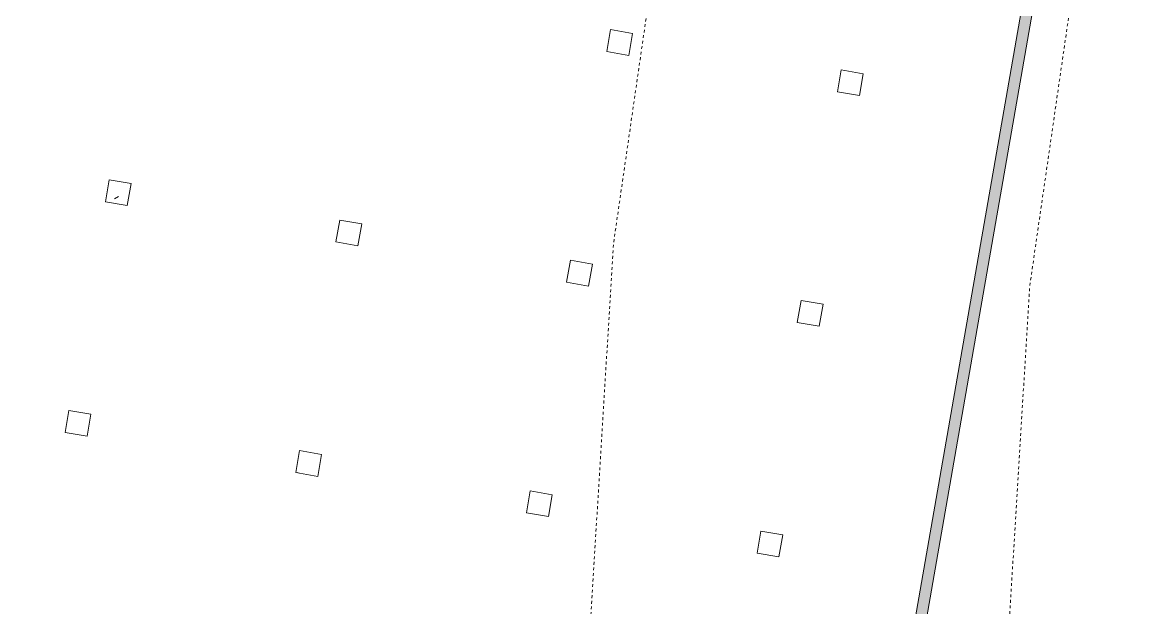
# Model space of a CAD drawing. Extents: x 274235 to 276654, y 142848 to 144425.
# Drawn here: x 275943.09 to 275983.32, y 143113.07 to 143134.07 of the extents above; entities that cross this region are included whole.
import ezdxf

# ---------------------------------------------------------------- set-up
doc = ezdxf.new("R2010")
doc.units = 0
doc.header["$LTSCALE"] = 1.5
doc.linetypes.add('IMPORT-SITE-SETBACK$0$_ACM-G-DASHED _2_', pattern=[19.049999999999997, 12.7, -6.35])
doc.linetypes.add('IMPORT-SITE-SETBACK$0$_ACM-G-DIVIDE _2_', pattern=[31.75, 12.7, -6.35, 0, -6.35, 0, -6.35])
doc.layers.get('0').update_dxf_attribs({"linetype": 'CONTINUOUS', "lineweight": 0})
for name, color, linetype, lineweight in [('_ACM-A-DETL', 7, 'CONTINUOUS', 5), ('_ACM-A-WALL-FULL', 6, 'CONTINUOUS', 13), ('_ACM-A-WALL-PATT', 8, 'CONTINUOUS', 9), ('_ACM-S-STRU-CLOS', 5, 'CONTINUOUS', 5), ('SITE for basement_dwg', 8, 'CONTINUOUS', 5), ('SITE-SETBACK$0$_ACM-A-SITE-SETB-GREN', 7, 'IMPORT-SITE-SETBACK$0$_ACM-G-DIVIDE _2_', 18), ('SITE-SETBACK$0$_ACM-A-SITE-SETB-HIRS', 7, 'IMPORT-SITE-SETBACK$0$_ACM-G-DASHED _2_', 18)]:
    doc.layers.add(name, color=color, linetype=linetype, lineweight=lineweight)

# ---------------------------------------------------------------- blocks, each defined once
blk = doc.blocks.new('SITE for basement_dwg-3947335-B1_Working')
at = {"layer": 'SITE-SETBACK$0$_ACM-A-SITE-SETB-GREN', "flags": 128}
blk.add_lwpolyline([(97632.13697501703, 123287.7946233058), (98317.05497741779, 99747.91857528756), (104047.3671112068, 48720.05524063174), (105297.7440502448, 42929.93852633738)], dxfattribs=at)
at = {"layer": 'SITE-SETBACK$0$_ACM-A-SITE-SETB-HIRS', "flags": 128}
blk.add_lwpolyline([(-37023.91463470459, 263715.2671470642), (-36076.2802734375, 263611.0981197357), (-34553.99073028564, 263447.1474342346), (-33351.62023162842, 263319.6644172668), (-32150.31279754639, 263193.641166687), (-30948.67977142334, 263069.0291366577), (-29746.87445831299, 262945.869134903), (-28544.99013519287, 262824.1465511322), (-27343.1371383667, 262703.8973770142), (-26141.04044342041, 262584.9704475403), (-24938.88684844971, 262467.5799980164), (-23736.84187316895, 262351.5466938019), (-22534.47220611572, 262236.9253463745), (-21331.92609405518, 262123.7576560974), (-20129.56125640869, 262012.0497264862), (-18926.90003967285, 261901.661518097), (-17724.18542480469, 261792.8088874817), (-16521.37371063232, 261685.2938346863), (-15318.5064163208, 261579.3157730103), (-14115.69624328613, 261474.6874732971), (-12912.56165313721, 261371.4994449616), (-11709.5072479248, 261269.7372150421), (-10506.32364654541, 261169.4064044952), (-9303.263496398926, 261070.5292758942), (-8099.917686462403, 260972.9739532471), (-6896.307411193848, 260876.9381523132), (-5693.074333190918, 260782.3751277924), (-4489.850204467773, 260689.1338710785), (-3286.051795959473, 260597.2907352448), (-2082.344261169434, 260507.0187530518), (-878.9424438476562, 260418.0905838013), (324.7344436645508, 260330.561548233), (1528.783073425293, 260244.4705753326), (2732.499961853027, 260159.9206695557), (3936.099555969238, 260076.7009105683), (5140.072441101074, 259994.9189758301), (6343.929702758789, 259914.5645561218), (7547.812347412109, 259835.6280860901), (8751.610038757324, 259758.1387176514), (9955.658218383789, 259681.976978302), (11159.81791687012, 259607.3249492645), (12363.84727478027, 259534.1010398865), (13568.00633239746, 259462.3332386017), (14771.99244689941, 259391.9724235535), (15975.89596557617, 259323.057559967), (17179.99914550781, 259255.4532489777), (18384.36367034912, 259189.3737335205), (19588.45397949219, 259124.7284469605), (20792.56547546387, 259061.5017871857), (21996.54785919189, 258999.7224216461), (23200.68531036377, 258939.2565975189), (24404.98098754883, 258880.301027298), (25609.05311584473, 258822.7757339478), (26813.1452255249, 258766.6694774628), (28017.10730743408, 258712.0097885132), (29221.22257995605, 258658.6641368866), (30425.45924377441, 258606.8316841125), (31629.41413879395, 258556.4110527039), (32833.52474212646, 258507.4243202209), (34037.62563323975, 258459.8773460388), (35241.56587982178, 258413.7369327545), (36445.52191162109, 258369.0157032013), (37649.41534423828, 258325.7172660828), (38853.2244644165, 258283.8218154908), (40057.15087127686, 258243.3623161316), (41261.21640777588, 258204.3183364868), (42464.99897766114, 258166.8023452759), (43668.46801757812, 258130.598154068), (44872.15911102295, 258095.8073310852), (46076.03266143799, 258062.4321079254), (47279.62032318115, 258030.5837440491), (48483.13988494873, 258000.03956604), (49686.71768188477, 257971.0320262909), (50890.11476135254, 257943.3317146301), (52093.61630249023, 257917.13007164), (53296.72340393066, 257892.357542038), (54499.98604583741, 257868.9032516479), (55703.31665039062, 257846.9492149353), (56906.45600891113, 257826.4191932678), (58109.5329284668, 257807.3104171753), (59312.45415496826, 257789.607427597), (60515.28792572021, 257773.3088264465), (61718.098487854, 257758.4313926697), (62920.78508758545, 257744.958732605), (64123.44725799561, 257732.9071502686), (65325.98622131348, 257722.2600498199), (66528.67359924316, 257713.0328807831), (67730.95294189453, 257705.2948760986), (68933.32325744629, 257698.8950901031), (70135.42247772217, 257693.9833488465), (71337.5467376709, 257690.3932800293), (72539.7041091919, 257688.3070640564), (73738.61312866211, 257687.6279029846), (108727.9793167114, 257687.5601863861), (113292.6511154175, 100804.8266448975), (118869.1871032715, 51146.32468414307), (124297.3438873291, 26010.17545318604), (123861.1133728027, 26087.57217979431), (121197.571144104, 26537.27719116211), (118534.6597595215, 26965.39988327027), (115855.0497360229, 27370.20469093323), (113184.5215988159, 27752.14426231384), (110514.316734314, 28114.45109939575), (107834.1273574829, 28453.53695106507), (105150.84765625, 28769.511926651), (102476.6257858276, 29063.81293487549), (101419.2901229858, 29173.42283439636), (99332.89804077148, 29379.87087631226), (97249.84644317627, 29572.20871734619), (95386.10823059082, 29736.38119888306), (93328.860206604, 29905.79872703552), (91274.35263824463, 30066.1207447052), (89285.54340362549, 30210.98469924927), (87281.28356933594, 30350.35164070129), (85266.40961456299, 30483.23390769958), (82981.26858520508, 30624.9891204834), (52801.59803771973, 29105.12251663208), (-37024.56411743164, 33301.88865852356)], dxfattribs=at)
blk = doc.blocks.new('M_Concrete-Rectangular-Column - 800 x 800mm-V812-B1_Working')
at = {"layer": '_ACM-S-STRU-CLOS'}
h = blk.add_hatch(dxfattribs=at)
h.set_pattern_fill('FP_512', color=256, style=0, pattern_type=2)
h.set_pattern_definition([(49.99999999999999, (-697804.125, -671604.566), (3643.681986006824, -318.7812880006761), [381, -4191]), (355, (-697804.125, -671604.566), (-704.8562580461121, 3821.135846227694), [304.8, -3352.8]), (100.451, (-697500.484, -671631.1309999999), (2938.852362929117, 3502.332152374178), [323.8, -3561.801]), (46.184, (-697804.125, -670588.566), (5421.581919880712, -840.8554984886337), [571.5, -6286.5]), (96.636, (-697352.3259999999, -670658.636), (4748.051319755933, 4948.551449789822), [485.7, -5342.701999999999]), (351.184, (-697804.125, -670588.566), (4748.100788072627, 4948.506072045693), [457.2, -5029.2]), (21, (-697296.125, -670842.566), (3032.287836333134, -2045.304476687058), [381, -4191]), (326, (-697296.125, -670842.566), (1236.042244531653, 3683.761809559103), [304.8, -3352.8]), (71.45100000000001, (-697043.434, -671013.0079999999), (4268.342513760047, 1638.424823382678), [323.8, -3561.801]), (37.50000000000001, (-697804.125, -671604.566), (61.77206501183639, 1691.100777463062), [167.64, -3144.52, 167.64, -6601.46]), (37.50000000000001, (-697804.125, -671604.566), (61.77206501183639, 1691.100777463062), [-3479.8, -3235.96, 167.64, -3197.86]), (7.499999999999999, (-697804.125, -671604.566), (1336.393250206115, 2003.61149636239), [167.64, -1772.92, 167.64, -4351.02]), (7.499999999999999, (-697804.125, -671604.566), (1336.393250206115, 2003.61149636239), [-2108.2, -3068.32, 167.64, -1115.06]), (327.5, (-698936.965, -671604.566), (2711.817807077548, -114.578640950727), [167.64, -1102.36, -9220.2]), (327.5, (-698936.965, -671604.566), (2711.817807077548, -114.578640950727), [-1270, 167.64, -3794.76, -5257.8]), (327.5, (-698936.965, -671604.566), (2711.817807077548, -114.578640950727), [-5232.4, 167.64, -5090.16]), (317.5, (-699444.965, -671604.566), (2962.585592803855, 508.5334453662156), [167.64, -1483.36, 167.64, -6197.6]), (317.5, (-699444.965, -671604.566), (2962.585592803855, 508.5334453662156), [-1818.64, -2463.8, 167.64, -3566.16])])
h.paths.add_polyline_path([(400.0000000007407, -399.9999999992507), (400.0000000007061, 400.0000000007407), (-399.9999999992853, 400.0000000007407), (-399.9999999992507, -399.9999999992507)])
at = {"layer": '_ACM-A-DETL', "color": 250}
for p, q in [((400.0000000000002, 400.0000000000002), (-399.9999999999999, 400.0000000000002)), ((-399.9999999999999, 400.0000000000002), (-399.9999999999999, -399.9999999999999)), ((400.0000000000002, -399.9999999999999), (400.0000000000002, 400.0000000000002)), ((-399.9999999999999, -399.9999999999999), (400.0000000000002, -399.9999999999999))]:
    blk.add_line(p, q, dxfattribs=at)
blk = doc.blocks.new('M_Concrete-Rectangular-Column - 800 x 800mm-V813-B1_Working')
at = {"layer": '_ACM-A-DETL', "color": 250}
for p, q in [((400.0000000000002, 400.0000000000002), (-399.9999999999999, 400.0000000000002)), ((-399.9999999999999, 400.0000000000002), (-399.9999999999999, -399.9999999999999)), ((400.0000000000002, -399.9999999999999), (400.0000000000002, 400.0000000000002)), ((-399.9999999999999, -399.9999999999999), (400.0000000000002, -399.9999999999999))]:
    blk.add_line(p, q, dxfattribs=at)
blk = doc.blocks.new('M_Concrete-Rectangular-Column - 800 x 800mm-V822-B1_Working')
at = {"layer": '_ACM-S-STRU-CLOS'}
h = blk.add_hatch(dxfattribs=at)
h.set_pattern_fill('FP_518', color=256, style=0, pattern_type=2)
h.set_pattern_definition([(49.99999999999999, (-706204.1240000001, -671604.566), (3643.681986006824, -318.7812880006761), [381, -4191]), (355, (-706204.1240000001, -671604.566), (-704.8562580461121, 3821.135846227694), [304.8, -3352.8]), (100.451, (-705900.484, -671631.1309999999), (2938.852362929117, 3502.332152374178), [323.8, -3561.801]), (46.184, (-706204.1240000001, -670588.566), (5421.581919880712, -840.8554984886337), [571.5, -6286.5]), (96.636, (-705752.3259999999, -670658.636), (4748.051319755933, 4948.551449789822), [485.7, -5342.701999999999]), (351.184, (-706204.1240000001, -670588.566), (4748.100788072627, 4948.506072045693), [457.2, -5029.2]), (21, (-705696.1240000001, -670842.566), (3032.287836333134, -2045.304476687058), [381, -4191]), (326, (-705696.1240000001, -670842.566), (1236.042244531653, 3683.761809559103), [304.8, -3352.8]), (71.45100000000001, (-705443.434, -671013.0079999999), (4268.342513760047, 1638.424823382678), [323.8, -3561.801]), (37.50000000000001, (-706204.1240000001, -671604.566), (61.77206501183639, 1691.100777463062), [167.64, -3144.52, 167.64, -6601.46]), (37.50000000000001, (-706204.1240000001, -671604.566), (61.77206501183639, 1691.100777463062), [-3479.8, -3235.96, 167.64, -3197.86]), (7.499999999999999, (-706204.1240000001, -671604.566), (1336.393250206115, 2003.61149636239), [167.64, -1772.92, 167.64, -4351.02]), (7.499999999999999, (-706204.1240000001, -671604.566), (1336.393250206115, 2003.61149636239), [-2108.2, -3068.32, 167.64, -1115.06]), (327.5, (-707336.964, -671604.566), (2711.817807077548, -114.578640950727), [167.64, -1102.36, -9220.2]), (327.5, (-707336.964, -671604.566), (2711.817807077548, -114.578640950727), [-1270, 167.64, -3794.76, -5257.8]), (327.5, (-707336.964, -671604.566), (2711.817807077548, -114.578640950727), [-5232.4, 167.64, -5090.16]), (317.5, (-707844.964, -671604.566), (2962.585592803855, 508.5334453662156), [167.64, -1483.36, 167.64, -6197.6]), (317.5, (-707844.964, -671604.566), (2962.585592803855, 508.5334453662156), [-1818.64, -2463.8, 167.64, -3566.16])])
h.paths.add_polyline_path([(400.0000000007061, -399.9999999993547), (400.0000000006714, 400.0000000006368), (-399.9999999993547, 400.0000000006368), (-399.99999999932, -399.9999999993547)])
at = {"layer": '_ACM-A-DETL', "color": 250}
for p, q in [((400.0000000000002, 400.0000000000002), (-399.9999999999999, 400.0000000000002)), ((-399.9999999999999, 400.0000000000002), (-399.9999999999999, -399.9999999999999)), ((400.0000000000002, -399.9999999999999), (400.0000000000002, 400.0000000000002)), ((-399.9999999999999, -399.9999999999999), (400.0000000000002, -399.9999999999999))]:
    blk.add_line(p, q, dxfattribs=at)
blk = doc.blocks.new('M_Concrete-Rectangular-Column - 800 x 800mm-V823-B1_Working')
at = {"layer": '_ACM-S-STRU-CLOS'}
h = blk.add_hatch(dxfattribs=at)
h.set_pattern_fill('FP_519', color=256, style=0, pattern_type=2)
h.set_pattern_definition([(49.99999999999999, (-706204.1240000001, -663204.566), (3643.681986006824, -318.7812880006761), [381, -4191]), (355, (-706204.1240000001, -663204.566), (-704.8562580461121, 3821.135846227694), [304.8, -3352.8]), (100.451, (-705900.484, -663231.131), (2938.852362929117, 3502.332152374178), [323.8, -3561.801]), (46.184, (-706204.1240000001, -662188.566), (5421.581919880712, -840.8554984886337), [571.5, -6286.5]), (96.636, (-705752.3259999999, -662258.636), (4748.051319755933, 4948.551449789822), [485.7, -5342.701999999999]), (351.184, (-706204.1240000001, -662188.566), (4748.100788072627, 4948.506072045693), [457.2, -5029.2]), (21, (-705696.1240000001, -662442.566), (3032.287836333134, -2045.304476687058), [381, -4191]), (326, (-705696.1240000001, -662442.566), (1236.042244531653, 3683.761809559103), [304.8, -3352.8]), (71.45100000000001, (-705443.434, -662613.0079999999), (4268.342513760047, 1638.424823382678), [323.8, -3561.801]), (37.50000000000001, (-706204.1240000001, -663204.566), (61.77206501183639, 1691.100777463062), [167.64, -3144.52, 167.64, -6601.46]), (37.50000000000001, (-706204.1240000001, -663204.566), (61.77206501183639, 1691.100777463062), [-3479.8, -3235.96, 167.64, -3197.86]), (7.499999999999999, (-706204.1240000001, -663204.566), (1336.393250206115, 2003.61149636239), [167.64, -1772.92, 167.64, -4351.02]), (7.499999999999999, (-706204.1240000001, -663204.566), (1336.393250206115, 2003.61149636239), [-2108.2, -3068.32, 167.64, -1115.06]), (327.5, (-707336.964, -663204.566), (2711.817807077548, -114.578640950727), [167.64, -1102.36, -9220.2]), (327.5, (-707336.964, -663204.566), (2711.817807077548, -114.578640950727), [-1270, 167.64, -3794.76, -5257.8]), (327.5, (-707336.964, -663204.566), (2711.817807077548, -114.578640950727), [-5232.4, 167.64, -5090.16]), (317.5, (-707844.964, -663204.566), (2962.585592803855, 508.5334453662156), [167.64, -1483.36, 167.64, -6197.6]), (317.5, (-707844.964, -663204.566), (2962.585592803855, 508.5334453662156), [-1818.64, -2463.8, 167.64, -3566.16])])
h.paths.add_polyline_path([(400.0000000007061, -399.99999999932), (400.0000000007061, 400.0000000006714), (-399.99999999932, 400.0000000006714), (-399.99999999932, -399.99999999932)])
at = {"layer": '_ACM-A-DETL', "color": 250}
for p, q in [((400.0000000000002, 400.0000000000002), (-399.9999999999999, 400.0000000000002)), ((-399.9999999999999, 400.0000000000002), (-399.9999999999999, -399.9999999999999)), ((400.0000000000002, -399.9999999999999), (400.0000000000002, 400.0000000000002)), ((-399.9999999999999, -399.9999999999999), (400.0000000000002, -399.9999999999999))]:
    blk.add_line(p, q, dxfattribs=at)
blk = doc.blocks.new('M_Concrete-Rectangular-Column - 800 x 800mm-V831-B1_Working')
at = {"layer": '_ACM-S-STRU-CLOS'}
h = blk.add_hatch(dxfattribs=at)
h.set_pattern_fill('FP_525', color=256, style=0, pattern_type=2)
h.set_pattern_definition([(49.99999999999999, (-714604.1240000001, -680004.566), (3643.681986006824, -318.7812880006761), [381, -4191]), (355, (-714604.1240000001, -680004.566), (-704.8562580461121, 3821.135846227694), [304.8, -3352.8]), (100.451, (-714300.484, -680031.1309999999), (2938.852362929117, 3502.332152374178), [323.8, -3561.801]), (46.184, (-714604.1240000001, -678988.566), (5421.581919880712, -840.8554984886337), [571.5, -6286.5]), (96.636, (-714152.3259999999, -679058.6359999999), (4748.051319755933, 4948.551449789822), [485.7, -5342.701999999999]), (351.184, (-714604.1240000001, -678988.566), (4748.100788072627, 4948.506072045693), [457.2, -5029.2]), (21, (-714096.1240000001, -679242.566), (3032.287836333134, -2045.304476687058), [381, -4191]), (326, (-714096.1240000001, -679242.566), (1236.042244531653, 3683.761809559103), [304.8, -3352.8]), (71.45100000000001, (-713843.434, -679413.0079999999), (4268.342513760047, 1638.424823382678), [323.8, -3561.801]), (37.50000000000001, (-714604.1240000001, -680004.566), (61.77206501183639, 1691.100777463062), [167.64, -3144.52, 167.64, -6601.46]), (37.50000000000001, (-714604.1240000001, -680004.566), (61.77206501183639, 1691.100777463062), [-3479.8, -3235.96, 167.64, -3197.86]), (7.499999999999999, (-714604.1240000001, -680004.566), (1336.393250206115, 2003.61149636239), [167.64, -1772.92, 167.64, -4351.02]), (7.499999999999999, (-714604.1240000001, -680004.566), (1336.393250206115, 2003.61149636239), [-2108.2, -3068.32, 167.64, -1115.06]), (327.5, (-715736.964, -680004.566), (2711.817807077548, -114.578640950727), [167.64, -1102.36, -9220.2]), (327.5, (-715736.964, -680004.566), (2711.817807077548, -114.578640950727), [-1270, 167.64, -3794.76, -5257.8]), (327.5, (-715736.964, -680004.566), (2711.817807077548, -114.578640950727), [-5232.4, 167.64, -5090.16]), (317.5, (-716244.964, -680004.566), (2962.585592803855, 508.5334453662156), [167.64, -1483.36, 167.64, -6197.6]), (317.5, (-716244.964, -680004.566), (2962.585592803855, 508.5334453662156), [-1818.64, -2463.8, 167.64, -3566.16])])
h.paths.add_polyline_path([(400.0000000007753, -399.99999999932), (400.0000000007753, 400.0000000006714), (-399.999999999216, 400.0000000006368), (-399.999999999216, -399.9999999993547)])
at = {"layer": '_ACM-A-DETL', "color": 250}
for p, q in [((400.0000000000002, 400.0000000000002), (-399.9999999999999, 400.0000000000002)), ((-399.9999999999999, 400.0000000000002), (-399.9999999999999, -399.9999999999999)), ((400.0000000000002, -399.9999999999999), (400.0000000000002, 400.0000000000002)), ((-399.9999999999999, -399.9999999999999), (400.0000000000002, -399.9999999999999))]:
    blk.add_line(p, q, dxfattribs=at)
blk = doc.blocks.new('M_Concrete-Rectangular-Column - 800 x 800mm-V832-B1_Working')
at = {"layer": '_ACM-A-DETL', "color": 250}
for p, q in [((400.0000000000002, 400.0000000000002), (-399.9999999999999, 400.0000000000002)), ((-399.9999999999999, 400.0000000000002), (-399.9999999999999, -399.9999999999999)), ((400.0000000000002, -399.9999999999999), (400.0000000000002, 400.0000000000002)), ((-399.9999999999999, -399.9999999999999), (400.0000000000002, -399.9999999999999))]:
    blk.add_line(p, q, dxfattribs=at)
blk = doc.blocks.new('M_Concrete-Rectangular-Column - 800 x 800mm-V833-B1_Working')
at = {"layer": '_ACM-A-DETL', "color": 250}
for p, q in [((400.0000000000002, 400.0000000000002), (-399.9999999999999, 400.0000000000002)), ((-399.9999999999999, 400.0000000000002), (-399.9999999999999, -399.9999999999999)), ((400.0000000000002, -399.9999999999999), (400.0000000000002, 400.0000000000002)), ((-399.9999999999999, -399.9999999999999), (400.0000000000002, -399.9999999999999))]:
    blk.add_line(p, q, dxfattribs=at)
blk = doc.blocks.new('M_Concrete-Rectangular-Column - 800 x 800mm-V841-B1_Working')
at = {"layer": '_ACM-S-STRU-CLOS'}
h = blk.add_hatch(dxfattribs=at)
h.set_pattern_fill('FP_530', color=256, style=0, pattern_type=2)
h.set_pattern_definition([(49.99999999999999, (-723004.1240000001, -680004.566), (3643.681986006824, -318.7812880006761), [381, -4191]), (355, (-723004.1240000001, -680004.566), (-704.8562580461121, 3821.135846227694), [304.8, -3352.8]), (100.451, (-722700.484, -680031.1309999999), (2938.852362929117, 3502.332152374178), [323.8, -3561.801]), (46.184, (-723004.1240000001, -678988.566), (5421.581919880712, -840.8554984886337), [571.5, -6286.5]), (96.636, (-722552.3259999999, -679058.6359999999), (4748.051319755933, 4948.551449789822), [485.7, -5342.701999999999]), (351.184, (-723004.1240000001, -678988.566), (4748.100788072627, 4948.506072045693), [457.2, -5029.2]), (21, (-722496.1240000001, -679242.566), (3032.287836333134, -2045.304476687058), [381, -4191]), (326, (-722496.1240000001, -679242.566), (1236.042244531653, 3683.761809559103), [304.8, -3352.8]), (71.45100000000001, (-722243.434, -679413.0079999999), (4268.342513760047, 1638.424823382678), [323.8, -3561.801]), (37.50000000000001, (-723004.1240000001, -680004.566), (61.77206501183639, 1691.100777463062), [167.64, -3144.52, 167.64, -6601.46]), (37.50000000000001, (-723004.1240000001, -680004.566), (61.77206501183639, 1691.100777463062), [-3479.8, -3235.96, 167.64, -3197.86]), (7.499999999999999, (-723004.1240000001, -680004.566), (1336.393250206115, 2003.61149636239), [167.64, -1772.92, 167.64, -4351.02]), (7.499999999999999, (-723004.1240000001, -680004.566), (1336.393250206115, 2003.61149636239), [-2108.2, -3068.32, 167.64, -1115.06]), (327.5, (-724136.964, -680004.566), (2711.817807077548, -114.578640950727), [167.64, -1102.36, -9220.2]), (327.5, (-724136.964, -680004.566), (2711.817807077548, -114.578640950727), [-1270, 167.64, -3794.76, -5257.8]), (327.5, (-724136.964, -680004.566), (2711.817807077548, -114.578640950727), [-5232.4, 167.64, -5090.16]), (317.5, (-724644.964, -680004.566), (2962.585592803855, 508.5334453662156), [167.64, -1483.36, 167.64, -6197.6]), (317.5, (-724644.964, -680004.566), (2962.585592803855, 508.5334453662156), [-1818.64, -2463.8, 167.64, -3566.16])])
h.paths.add_polyline_path([(400.0000000007753, -399.99999999932), (400.0000000007753, 400.0000000006714), (-399.9999999992507, 400.0000000006714), (-399.9999999992507, -399.99999999932)])
at = {"layer": '_ACM-A-DETL', "color": 250}
for p, q in [((400.0000000000002, 400.0000000000002), (-399.9999999999999, 400.0000000000002)), ((-399.9999999999999, 400.0000000000002), (-399.9999999999999, -399.9999999999999)), ((400.0000000000002, -399.9999999999999), (400.0000000000002, 400.0000000000002)), ((-399.9999999999999, -399.9999999999999), (400.0000000000002, -399.9999999999999))]:
    blk.add_line(p, q, dxfattribs=at)
blk = doc.blocks.new('M_Concrete-Rectangular-Column - 800 x 800mm-V842-B1_Working')
at = {"layer": '_ACM-A-DETL', "color": 250}
for p, q in [((400.0000000000002, 400.0000000000002), (-399.9999999999999, 400.0000000000002)), ((-399.9999999999999, 400.0000000000002), (-399.9999999999999, -399.9999999999999)), ((400.0000000000002, -399.9999999999999), (400.0000000000002, 400.0000000000002)), ((-399.9999999999999, -399.9999999999999), (400.0000000000002, -399.9999999999999))]:
    blk.add_line(p, q, dxfattribs=at)
blk = doc.blocks.new('M_Concrete-Rectangular-Column - 800 x 800mm-V843-B1_Working')
at = {"layer": '_ACM-S-STRU-CLOS'}
h = blk.add_hatch(dxfattribs=at)
h.set_pattern_fill('FP_531', color=256, style=0, pattern_type=2)
h.set_pattern_definition([(49.99999999999999, (-723004.1240000001, -663204.566), (3643.681986006824, -318.7812880006761), [381, -4191]), (355, (-723004.1240000001, -663204.566), (-704.8562580461121, 3821.135846227694), [304.8, -3352.8]), (100.451, (-722700.484, -663231.131), (2938.852362929117, 3502.332152374178), [323.8, -3561.801]), (46.184, (-723004.1240000001, -662188.566), (5421.581919880712, -840.8554984886337), [571.5, -6286.5]), (96.636, (-722552.3259999999, -662258.636), (4748.051319755933, 4948.551449789822), [485.7, -5342.701999999999]), (351.184, (-723004.1240000001, -662188.566), (4748.100788072627, 4948.506072045693), [457.2, -5029.2]), (21, (-722496.1240000001, -662442.566), (3032.287836333134, -2045.304476687058), [381, -4191]), (326, (-722496.1240000001, -662442.566), (1236.042244531653, 3683.761809559103), [304.8, -3352.8]), (71.45100000000001, (-722243.434, -662613.0079999999), (4268.342513760047, 1638.424823382678), [323.8, -3561.801]), (37.50000000000001, (-723004.1240000001, -663204.566), (61.77206501183639, 1691.100777463062), [167.64, -3144.52, 167.64, -6601.46]), (37.50000000000001, (-723004.1240000001, -663204.566), (61.77206501183639, 1691.100777463062), [-3479.8, -3235.96, 167.64, -3197.86]), (7.499999999999999, (-723004.1240000001, -663204.566), (1336.393250206115, 2003.61149636239), [167.64, -1772.92, 167.64, -4351.02]), (7.499999999999999, (-723004.1240000001, -663204.566), (1336.393250206115, 2003.61149636239), [-2108.2, -3068.32, 167.64, -1115.06]), (327.5, (-724136.964, -663204.566), (2711.817807077548, -114.578640950727), [167.64, -1102.36, -9220.2]), (327.5, (-724136.964, -663204.566), (2711.817807077548, -114.578640950727), [-1270, 167.64, -3794.76, -5257.8]), (327.5, (-724136.964, -663204.566), (2711.817807077548, -114.578640950727), [-5232.4, 167.64, -5090.16]), (317.5, (-724644.964, -663204.566), (2962.585592803855, 508.5334453662156), [167.64, -1483.36, 167.64, -6197.6]), (317.5, (-724644.964, -663204.566), (2962.585592803855, 508.5334453662156), [-1818.64, -2463.8, 167.64, -3566.16])])
h.paths.add_polyline_path([(400.00000000081, -399.9999999992853), (400.00000000081, 400.0000000007061), (-399.999999999216, 400.0000000007061), (-399.999999999216, -399.9999999992853)])
at = {"layer": '_ACM-A-DETL', "color": 250}
for p, q in [((400.0000000000002, 400.0000000000002), (-399.9999999999999, 400.0000000000002)), ((-399.9999999999999, 400.0000000000002), (-399.9999999999999, -399.9999999999999)), ((400.0000000000002, -399.9999999999999), (400.0000000000002, 400.0000000000002)), ((-399.9999999999999, -399.9999999999999), (400.0000000000002, -399.9999999999999))]:
    blk.add_line(p, q, dxfattribs=at)
blk = doc.blocks.new('BASEMENT20250512')
at = {"layer": '_ACM-A-WALL-PATT', "lineweight": 5}
blk.add_hatch(color=256, dxfattribs=at).paths.add_polyline_path([(728604.1244339171, 612804.5657867016), (729004.1244339172, 612804.5657867016), (729004.1244339173, 703104.5654889401), (728604.1244339172, 703104.5654889401), (728604.1244339171, 625629.4462116756)])
at = {"layer": '_ACM-A-WALL-FULL', "lineweight": 9}
for p, q in [((729004.1244339164, 612404.5657867009), (729004.1244339165, 703104.5654889393)), ((728604.1244339164, 702704.5654889393), (728604.1244339163, 638404.5656973703))]:
    blk.add_line(p, q, dxfattribs=at)
at = {"layer": '_ACM-S-STRU-CLOS'}
for name, p in [('M_Concrete-Rectangular-Column - 800 x 800mm-V831-B1_Working', (714604.1244636942, 680004.5655484821)), ('M_Concrete-Rectangular-Column - 800 x 800mm-V841-B1_Working', (723004.1244339165, 680004.5655484821)), ('M_Concrete-Rectangular-Column - 800 x 800mm-V812-B1_Working', (697804.1245232499, 671604.5655782601)), ('M_Concrete-Rectangular-Column - 800 x 800mm-V822-B1_Working', (706204.124493472, 671604.5655782601)), ('M_Concrete-Rectangular-Column - 800 x 800mm-V832-B1_Working', (714604.1244636942, 671604.5655782601)), ('M_Concrete-Rectangular-Column - 800 x 800mm-V842-B1_Working', (723004.1244339165, 671604.5655782601)), ('M_Concrete-Rectangular-Column - 800 x 800mm-V813-B1_Working', (697804.1245232499, 663204.5656080381)), ('M_Concrete-Rectangular-Column - 800 x 800mm-V823-B1_Working', (706204.124493472, 663204.5656080381)), ('M_Concrete-Rectangular-Column - 800 x 800mm-V833-B1_Working', (714604.1244636942, 663204.5656080381)), ('M_Concrete-Rectangular-Column - 800 x 800mm-V843-B1_Working', (723004.1244339165, 663204.5656080381))]:
    blk.add_blockref(name, p, dxfattribs=at)
at = {"layer": 'SITE for basement_dwg', "color": 250}
blk.add_blockref('SITE for basement_dwg-3947335-B1_Working', (617306.3804256108, 573116.7708000222), dxfattribs=at)

msp = doc.modelspace()

# ---------------------------------------------------------------- block references
at = {"xscale": 0.0009999999999999994, "yscale": 0.001, "zscale": 0.001, "rotation": 350.1075696352769}
msp.add_blockref('BASEMENT20250512', (275143.7222229671, 142586.2208173259), dxfattribs=at)

doc.saveas('drawing.dxf')
